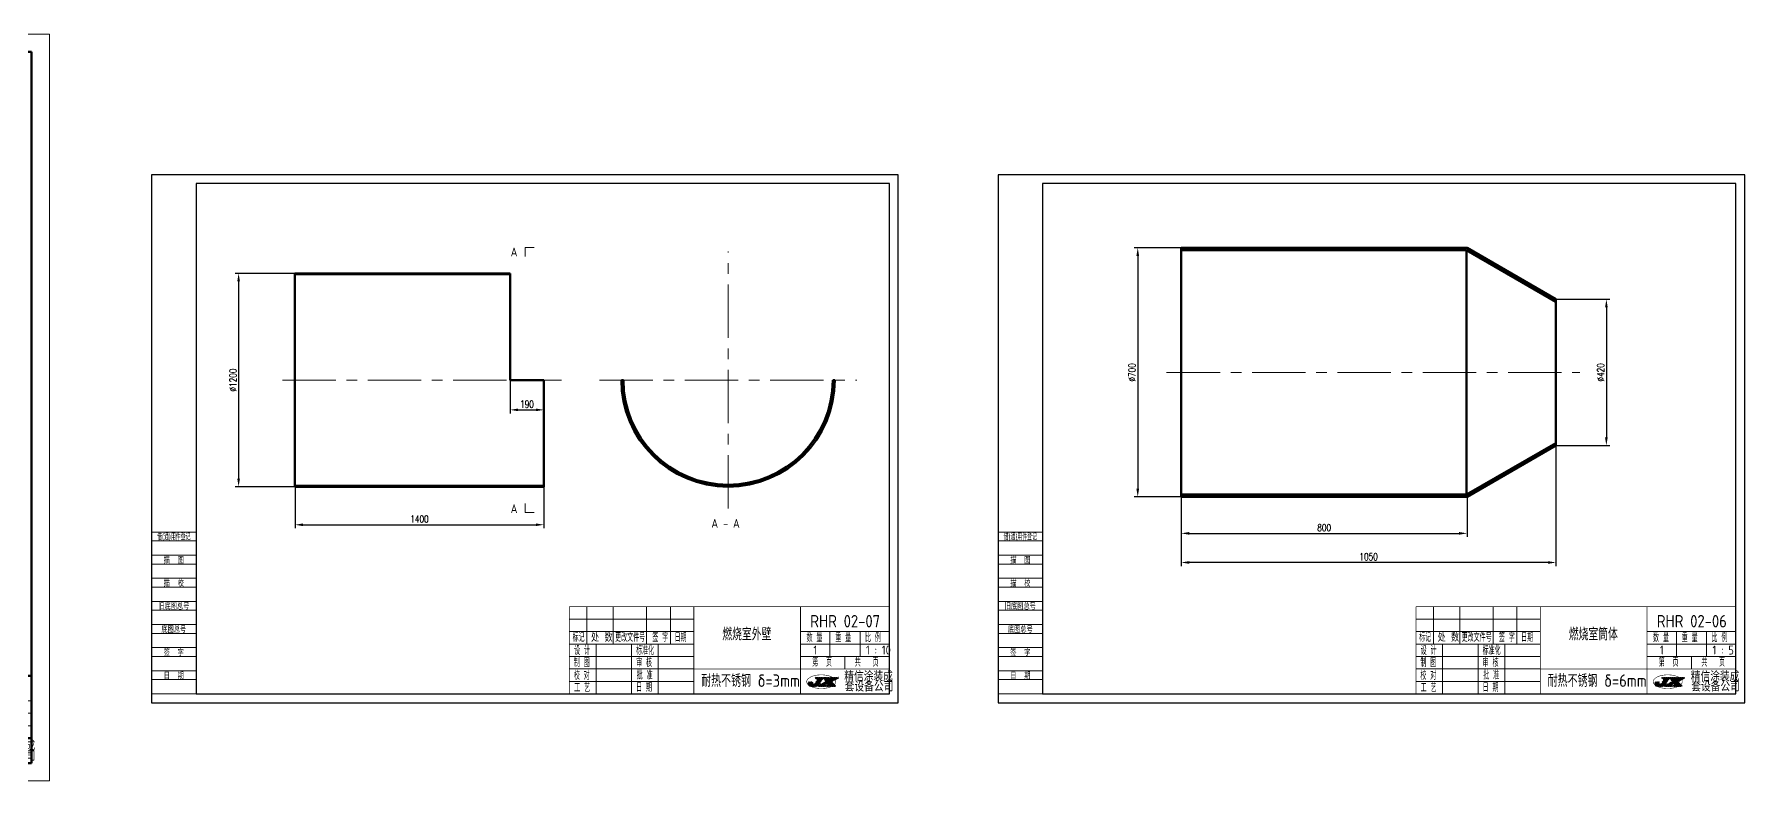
# Model space of a CAD drawing. Extents: x 128 to 1684, y 49 to 1035.
# Drawn here: x 713 to 1675, y 615 to 1035 of the extents above; entities that cross this region are included whole.
import ezdxf
from ezdxf.enums import TextEntityAlignment as Align

# ---------------------------------------------------------------- set-up
doc = ezdxf.new("R2010")
doc.units = 0
doc.header["$LTSCALE"] = 4
doc.header["$MEASUREMENT"] = 0
doc.linetypes.add('CENTERX2', pattern=[4, 2.5, -0.5, 0.5, -0.5])
doc.layers.get('0').update_dxf_attribs({"linetype": 'CONTINUOUS', "lineweight": 50})
doc.layers.get('DEFPOINTS').update_dxf_attribs({"linetype": 'CONTINUOUS'})
doc.layers.add('1', color=1, linetype='CENTERX2', lineweight=20)
doc.layers.add('ASHADE', color=7, linetype='CONTINUOUS', lineweight=20)
doc.layers.add('BORDER', color=2, linetype='CONTINUOUS')
doc.layers.add('TK-JCSX', color=6, linetype='CONTINUOUS')
doc.styles.add('H', font='TXT', dxfattribs={"width": 0.8, "bigfont": 'HZWB'})
doc.styles.add('HZ', font='gbenor.shx', dxfattribs={"bigfont": 'gbcbig.shx'})
doc.styles.add('HZFS', font='txt', dxfattribs={"width": 0.75, "bigfont": 'hzfs'})
doc.styles.get("Standard").update_dxf_attribs({"font": 'gbenor.shx', "bigfont": 'gbcbig.shx'})
doc.styles.add('WB', font='txt', dxfattribs={"height": 0.75, "bigfont": 'hzwb'})
doc.dimstyles.get("Standard").update_dxf_attribs({"dimtxt": 0.18, "dimasz": 0.18, "dimexe": 0.18, "dimexo": 0.0625, "dimgap": 0.09, "dimtad": 0, "dimtih": 1, "dimtoh": 1, "dimdec": 4, "dimzin": 0, "dimdsep": 46, "dimtxsty": 'Standard', "dimcen": 0.09, "dimadec": 0, "dimazin": 0, "dimtfac": 1, "dimtdec": 4, "dimtofl": 0, "dimtmove": 0, "dimatfit": 3, "dimfxl": 0, "dimtolj": 1, "dimtzin": 0, "dimarcsym": 0})

# ---------------------------------------------------------------- blocks, each defined once
blk = doc.blocks.new('*D7')
at = {"color": 5, "lineweight": -2}
for p, q in [((1358.34, 914.96), (1331.88, 914.96)), ((1333.88, 910.46), (1333.88, 779.46)), ((1358.34, 774.96), (1331.88, 774.96))]:
    blk.add_line(p, q, dxfattribs=at)
at = {"color": 5, "lineweight": 20}
for points in [[(1333.13, 910.46), (1334.63, 910.46), (1333.88, 914.96)], [(1333.13, 779.46), (1334.63, 779.46), (1333.88, 774.96)]]:
    blk.add_solid(points, dxfattribs=at)
at = {"layer": 'DEFPOINTS', "color": 0, "lineweight": 20}
for p in [(1358.34, 914.96), (1333.88, 774.96), (1358.34, 774.96)]:
    blk.add_point(p, dxfattribs=at)
at = {"color": 5, "lineweight": 20, "insert": (1330.68, 844.96), "char_height": 4, "attachment_point": 5, "rotation": 90, "style": 'HZFS'}
blk.add_mtext('\\A1;%%c700', dxfattribs=at)
blk = doc.blocks.new('*D8')
at = {"color": 5, "lineweight": -2}
for p, q in [((1358.34, 774.96), (1358.34, 752.39)), ((1519.14, 774.96), (1519.14, 752.39)), ((1362.84, 754.39), (1514.64, 754.39))]:
    blk.add_line(p, q, dxfattribs=at)
at = {"color": 5, "lineweight": 20}
for points in [[(1362.84, 755.14), (1362.84, 753.64), (1358.34, 754.39)], [(1514.64, 755.14), (1514.64, 753.64), (1519.14, 754.39)]]:
    blk.add_solid(points, dxfattribs=at)
at = {"layer": 'DEFPOINTS', "color": 0, "lineweight": 20}
for p in [(1358.34, 774.96), (1519.14, 774.96), (1519.14, 754.39)]:
    blk.add_point(p, dxfattribs=at)
at = {"color": 5, "lineweight": 20, "insert": (1438.74, 757.59), "char_height": 4, "attachment_point": 5, "style": 'HZFS'}
blk.add_mtext('\\A1;800', dxfattribs=at)
blk = doc.blocks.new('*D9')
at = {"color": 5, "lineweight": -2}
for p, q in [((1569.14, 803.83), (1569.14, 736.01)), ((1358.34, 752.39), (1358.34, 736.01)), ((1564.64, 738.01), (1362.84, 738.01))]:
    blk.add_line(p, q, dxfattribs=at)
at = {"color": 5, "lineweight": 20}
for points in [[(1362.84, 738.76), (1362.84, 737.26), (1358.34, 738.01)], [(1564.64, 738.76), (1564.64, 737.26), (1569.14, 738.01)]]:
    blk.add_solid(points, dxfattribs=at)
at = {"layer": 'DEFPOINTS', "color": 0, "lineweight": 20}
for p in [(1569.14, 803.83), (1358.34, 752.39), (1358.34, 738.01)]:
    blk.add_point(p, dxfattribs=at)
at = {"color": 5, "lineweight": 20, "insert": (1463.74, 741.21), "char_height": 4, "attachment_point": 5, "style": 'HZFS'}
blk.add_mtext('\\A1;1050', dxfattribs=at)
blk = doc.blocks.new('*D10')
at = {"color": 5, "lineweight": -2}
for p, q in [((1569.14, 886.1), (1599.48, 886.1)), ((1597.48, 881.6), (1597.48, 808.33)), ((1569.14, 803.83), (1599.48, 803.83))]:
    blk.add_line(p, q, dxfattribs=at)
at = {"color": 5, "lineweight": 20}
for points in [[(1596.73, 881.6), (1598.23, 881.6), (1597.48, 886.1)], [(1596.73, 808.33), (1598.23, 808.33), (1597.48, 803.83)]]:
    blk.add_solid(points, dxfattribs=at)
at = {"layer": 'DEFPOINTS', "color": 0, "lineweight": 20}
for p in [(1569.14, 886.1), (1569.14, 803.83), (1597.48, 803.83)]:
    blk.add_point(p, dxfattribs=at)
at = {"color": 5, "lineweight": 20, "insert": (1594.28, 844.96), "char_height": 4, "attachment_point": 5, "rotation": 90, "style": 'HZFS'}
blk.add_mtext('\\A1;%%c420', dxfattribs=at)
blk = doc.blocks.new('*D11')
at = {"color": 5, "lineweight": -2}
for p, q in [((859.85, 900.63), (826.13, 900.63)), ((828.13, 896.13), (828.13, 785.13)), ((859.85, 780.63), (826.13, 780.63))]:
    blk.add_line(p, q, dxfattribs=at)
at = {"color": 5, "lineweight": 20}
for points in [[(827.38, 896.13), (828.88, 896.13), (828.13, 900.63)], [(827.38, 785.13), (828.88, 785.13), (828.13, 780.63)]]:
    blk.add_solid(points, dxfattribs=at)
at = {"layer": 'DEFPOINTS', "color": 0, "lineweight": 20}
for p in [(859.85, 900.63), (828.13, 780.63), (859.85, 780.63)]:
    blk.add_point(p, dxfattribs=at)
at = {"color": 5, "lineweight": 20, "insert": (824.93, 840.63), "char_height": 4, "attachment_point": 5, "rotation": 90, "style": 'HZFS'}
blk.add_mtext('\\A1;%%c1200', dxfattribs=at)
blk = doc.blocks.new('*D12')
at = {"color": 5, "lineweight": -2}
for p, q in [((859.85, 780.63), (859.85, 757.23)), ((999.85, 780.63), (999.85, 757.23)), ((864.35, 759.23), (995.35, 759.23))]:
    blk.add_line(p, q, dxfattribs=at)
at = {"color": 5, "lineweight": 20}
for points in [[(864.35, 759.98), (864.35, 758.48), (859.85, 759.23)], [(995.35, 759.98), (995.35, 758.48), (999.85, 759.23)]]:
    blk.add_solid(points, dxfattribs=at)
at = {"layer": 'DEFPOINTS', "color": 0, "lineweight": 20}
for p in [(859.85, 780.63), (999.85, 780.63), (999.85, 759.23)]:
    blk.add_point(p, dxfattribs=at)
at = {"color": 5, "lineweight": 20, "insert": (929.85, 762.43), "char_height": 4, "attachment_point": 5, "style": 'HZFS'}
blk.add_mtext('\\A1;1400', dxfattribs=at)
blk = doc.blocks.new('*D29')
at = {"color": 5, "lineweight": -2}
for p, q in [((980.85, 840.63), (980.85, 821.86)), ((999.85, 840.63), (999.85, 821.86)), ((985.35, 823.86), (995.35, 823.86))]:
    blk.add_line(p, q, dxfattribs=at)
at = {"color": 5, "lineweight": 20}
for points in [[(985.35, 824.61), (985.35, 823.11), (980.85, 823.86)], [(995.35, 824.61), (995.35, 823.11), (999.85, 823.86)]]:
    blk.add_solid(points, dxfattribs=at)
at = {"layer": 'DEFPOINTS', "color": 0, "lineweight": 20}
for p in [(980.85, 840.63), (999.85, 840.63), (999.85, 823.86)]:
    blk.add_point(p, dxfattribs=at)
at = {"color": 5, "lineweight": 20, "insert": (990.35, 827.06), "char_height": 4, "attachment_point": 5, "style": 'HZFS'}
blk.add_mtext('\\A1;190', dxfattribs=at)
blk = doc.blocks.new('*U4')
at = {"layer": 'BORDER', "color": 1, "linetype": 'Continuous'}
blk.add_lwpolyline([(0, 0), (420, 0), (420, 297), (0, 297)], close=True, dxfattribs=at)
at = {"layer": 'BORDER', "color": 7, "linetype": 'Continuous'}
blk.add_lwpolyline([(25, 5), (415, 5), (415, 292), (25, 292)], close=True, dxfattribs=at)
blk = doc.blocks.new('*X2')
at = {"color": 0}
for p, q in [((10.6, 5.3), (15, 9.7)), ((16, 1.6), (10.6, 7)), ((14.2, 1.7), (10.6, 5.4)), ((10.7, 7.1), (13.2, 9.6)), ((10.8, 9.1), (11.3, 9.5)), ((17.8, 1.6), (10.8, 8.7)), ((11, 3.9), (16.9, 9.8)), ((11.7, 2.8), (18.8, 9.9)), ((19.6, 1.6), (11.7, 9.5)), ((12.7, 2.1), (18.8, 8.2)), ((21.3, 1.6), (13.3, 9.6)), ((14.1, 1.7), (19, 6.6)), ((23.1, 1.6), (15, 9.7)), ((15.8, 1.6), (20, 5.8)), ((18.7, 7.8), (16.7, 9.8)), ((17.6, 1.6), (21.6, 5.6)), ((18.9, 9.4), (18.4, 9.9)), ((19.3, 1.6), (23.3, 5.6)), ((24.9, 1.6), (20.9, 5.6)), ((21.1, 1.6), (39.1, 19.6)), ((26.6, 1.6), (22.6, 5.6)), ((22.9, 1.6), (40.9, 19.6)), ((28.2, 1.8), (24.3, 5.7)), ((24.6, 1.6), (39.8, 16.8)), ((29.6, 2.3), (25.4, 6.4)), ((30.7, 2.8), (26, 7.6)), ((26.2, 19.2), (26.7, 19.6)), ((27.3, 18.7), (26.3, 19.6)), ((26.4, 1.6), (37.5, 12.7)), ((31.8, 3.6), (26.7, 8.7)), ((27.1, 9.4), (37.3, 19.6)), ((32.6, 4.5), (27.3, 9.8)), ((27.5, 18.6), (28.5, 19.6)), ((33.4, 5.5), (28, 10.9)), ((30.5, 17.2), (28.1, 19.6)), ((28.4, 1.9), (35.2, 8.6)), ((34, 6.6), (28.6, 12.1)), ((28.7, 18.1), (30.3, 19.6)), ((34.7, 7.8), (29.2, 13.2)), ((29.4, 13.5), (35.6, 19.6)), ((37.2, 12.3), (29.8, 19.6)), ((29.9, 17.5), (32, 19.6)), ((35.3, 8.9), (29.9, 14.3)), ((35.9, 10), (30.5, 15.4)), ((31.1, 17), (33.8, 19.6)), ((36.6, 11.1), (31.2, 16.6)), ((37.9, 13.4), (31.6, 19.6)), ((31.7, 1.6), (32.2, 2.2)), ((31.9, 1.6), (31.7, 1.9)), ((33.7, 1.6), (32.9, 2.5)), ((38.5, 14.5), (33.4, 19.6)), ((33.5, 1.6), (35.7, 3.9)), ((35.5, 1.6), (34, 3.1)), ((39.1, 15.7), (35.2, 19.6)), ((35.2, 1.6), (39.3, 5.7)), ((37.2, 1.6), (35.2, 3.7)), ((39, 1.6), (36.4, 4.2)), ((39.8, 16.8), (36.9, 19.6)), ((37, 1.6), (42.8, 7.4)), ((40.8, 1.6), (37.6, 4.8)), ((40.9, 17.4), (38.7, 19.6)), ((38.8, 1.6), (46.3, 9.2)), ((42.5, 1.6), (38.8, 5.4)), ((39.8, 16.9), (42.6, 19.6)), ((44.3, 1.6), (40, 6)), ((42, 18.1), (40.5, 19.6)), ((40.5, 1.6), (49.8, 10.9)), ((46.1, 1.6), (41.1, 6.6)), ((43.1, 18.7), (42.2, 19.6)), ((42.3, 1.6), (56.6, 16)), ((47.8, 1.6), (42.3, 7.2)), ((46.5, 4.8), (43.5, 7.8)), ((43.6, 18.8), (44.4, 19.6)), ((62, 1.6), (44, 19.6)), ((44.1, 1.6), (46.5, 4.1)), ((44.4, 17.9), (46.2, 19.6)), ((47.7, 5.4), (44.7, 8.4)), ((45.2, 16.9), (47.9, 19.6)), ((63.8, 1.6), (45.8, 19.6)), ((45.8, 1.6), (47.4, 3.2)), ((48.8, 6), (45.9, 8.9)), ((46, 16), (49.7, 19.6)), ((46.9, 15), (51.5, 19.6)), ((60.2, 1.6), (47, 14.9)), ((50, 6.5), (47, 9.5)), ((65.5, 1.6), (47.5, 19.6)), ((47.6, 1.6), (48.2, 2.2)), ((47.7, 14.1), (53.2, 19.6)), ((47.9, 5.5), (57.5, 15)), ((51.2, 7.1), (48.2, 10.1)), ((48.5, 13.1), (55, 19.6)), ((49.3, 12.2), (56.8, 19.6)), ((67.3, 1.6), (49.3, 19.6)), ((52.4, 7.7), (49.4, 10.7)), ((49.4, 1.6), (49.8, 2.1)), ((49.6, 1.6), (49.4, 1.8)), ((50.2, 11.3), (55.8, 16.9)), ((51.4, 1.6), (50.5, 2.6)), ((69.1, 1.6), (51.1, 19.6)), ((51.1, 1.6), (60.8, 11.3)), ((51.5, 7.3), (60.3, 16.1)), ((53.2, 1.6), (51.5, 3.3)), ((54.9, 1.6), (52.6, 4)), ((60.6, 11.8), (52.8, 19.6)), ((52.9, 1.6), (61.6, 10.3)), ((53.5, 7.5), (65.6, 19.6)), ((56.7, 1.6), (53.6, 4.7)), ((54.3, 6.5), (67.4, 19.6)), ((56.1, 18.1), (54.6, 19.6)), ((58.5, 1.6), (54.6, 5.5)), ((54.7, 1.6), (62.4, 9.4)), ((57.1, 18.9), (56.4, 19.6)), ((56.5, 1.6), (63.2, 8.4)), ((58.2, 19.3), (58.5, 19.6)), ((60.6, 17.2), (58.2, 19.6)), ((58.2, 1.6), (64.1, 7.5)), ((61.8, 12.4), (58.8, 15.4)), ((58.9, 18.3), (60.3, 19.6)), ((65.4, 14.2), (59.9, 19.6)), ((60, 17.6), (62.1, 19.6)), ((63, 13), (60, 16)), ((60, 1.6), (64.9, 6.6)), ((61.1, 16.9), (63.8, 19.6)), ((64.2, 13.6), (61.2, 16.6)), ((66.5, 14.8), (61.7, 19.6)), ((61.8, 1.6), (65.7, 5.6)), ((62, 12.5), (69.1, 19.6)), ((67.7, 15.4), (63.4, 19.6)), ((63.5, 1.6), (66.5, 4.7)), ((68.9, 15.9), (65.2, 19.6)), ((65.3, 1.6), (67.4, 3.7)), ((65.5, 14.3), (70.9, 19.6)), ((70.1, 16.5), (67, 19.6)), ((67.1, 1.6), (68.2, 2.8)), ((71.3, 17.1), (68.7, 19.6)), ((68.8, 1.6), (69, 1.8)), ((69, 16), (72.7, 19.6)), ((72.5, 17.7), (70.5, 19.6)), ((73.6, 18.3), (72.3, 19.6)), ((72.6, 17.8), (74.5, 19.6)), ((74.8, 18.9), (74, 19.6)), ((76, 19.5), (75.8, 19.6)), ((76.1, 19.5), (76.2, 19.6))]:
    blk.add_line(p, q, dxfattribs=at)
blk = doc.blocks.new('2')
at = {"lineweight": 60}
for p, q in [((567.69, 89.67), (387.69, 89.67)), ((387.69, 40.67), (387.69, 89.67)), ((457.69, 40.67), (457.69, 89.67)), ((517.69, 40.67), (517.69, 89.67)), ((567.69, 54.67), (457.69, 54.67))]:
    blk.add_line(p, q, dxfattribs=at)
at = {"color": 1, "lineweight": 20}
for p, q in [((524.88, 45.05), (529.49, 49.66)), ((525.33, 45.05), (529.94, 49.66)), ((525.78, 45.05), (529.67, 48.94)), ((534.11, 49.66), (525.92, 49.66)), ((525.92, 49.66), (527.5, 48.94)), ((527.5, 48.94), (526.01, 46.34)), ((526.2, 49.54), (526.32, 49.66)), ((526.46, 49.42), (526.22, 49.66)), ((526.42, 47.04), (529.03, 49.66)), ((526.51, 49.39), (526.77, 49.66)), ((527.29, 49.04), (526.67, 49.66)), ((526.82, 49.25), (527.22, 49.66)), ((527.01, 48.09), (528.58, 49.66)), ((529.01, 47.77), (527.12, 49.66)), ((527.13, 49.11), (527.68, 49.66)), ((528.51, 46.91), (527.13, 48.29)), ((528.68, 47.2), (527.29, 48.58)), ((527.44, 48.97), (528.13, 49.66)), ((528.84, 47.48), (527.46, 48.87)), ((529.17, 48.06), (527.57, 49.66)), ((529.33, 48.35), (528.02, 49.66)), ((528.05, 46.09), (529.67, 48.94)), ((529.5, 48.64), (528.48, 49.66)), ((529.66, 48.93), (528.93, 49.66)), ((529.94, 49.1), (529.38, 49.66)), ((529.67, 48.94), (530.39, 49.66)), ((529.67, 48.94), (530.6, 49.47)), ((530.23, 49.26), (529.83, 49.66)), ((530.52, 49.42), (530.29, 49.66)), ((530.31, 45.05), (533.98, 48.72)), ((530.6, 49.47), (532.34, 47.48)), ((530.63, 49.44), (530.84, 49.66)), ((535.34, 45.05), (530.74, 49.66)), ((530.84, 49.2), (531.29, 49.66)), ((531.05, 48.96), (531.75, 49.66)), ((535.8, 45.05), (531.19, 49.66)), ((531.26, 48.72), (532.2, 49.66)), ((531.47, 48.48), (532.65, 49.66)), ((534.89, 45.05), (531.5, 48.44)), ((536.25, 45.05), (531.64, 49.66)), ((531.68, 48.24), (533.1, 49.66)), ((531.75, 46.04), (534.19, 48.48)), ((531.89, 48), (533.56, 49.66)), ((536.7, 45.05), (532.09, 49.66)), ((532.1, 47.75), (534.01, 49.66)), ((532.31, 47.51), (533.77, 48.96)), ((537.15, 45.05), (532.55, 49.66)), ((532.65, 46.49), (534.92, 48.76)), ((535, 47.66), (533, 49.66)), ((533.16, 46.55), (536.27, 49.66)), ((533.37, 46.31), (536.72, 49.66)), ((533.84, 49.27), (533.45, 49.66)), ((533.64, 49.11), (534.11, 49.49)), ((534.24, 48.42), (533.64, 49.11)), ((534.09, 49.47), (533.9, 49.66)), ((534.11, 49.49), (534.11, 49.66)), ((535.19, 48.89), (534.24, 48.42)), ((538.97, 49.66), (534.37, 49.66)), ((534.37, 49.57), (534.46, 49.66)), ((534.37, 49.66), (534.37, 49.44)), ((534.99, 49.02), (534.37, 49.65)), ((534.37, 49.44), (535.19, 48.89)), ((535.3, 47.81), (534.54, 48.57)), ((534.56, 49.31), (534.91, 49.66)), ((536.21, 48.26), (534.81, 49.66)), ((534.83, 49.13), (535.37, 49.66)), ((535.6, 47.96), (534.84, 48.72)), ((534.93, 47.63), (538.97, 49.64)), ((535.11, 48.95), (535.82, 49.66)), ((535.91, 48.11), (535.14, 48.87)), ((536.51, 48.41), (535.26, 49.66)), ((535.35, 47.83), (537.17, 49.66)), ((536.81, 48.56), (535.71, 49.66)), ((537.11, 48.71), (536.17, 49.66)), ((536.25, 48.28), (537.63, 49.66)), ((537.42, 48.86), (536.62, 49.66)), ((537.72, 49.01), (537.07, 49.66)), ((537.15, 48.73), (538.08, 49.66)), ((538.02, 49.16), (537.52, 49.66)), ((538.32, 49.31), (537.97, 49.66)), ((538.05, 49.17), (538.53, 49.66)), ((538.62, 49.46), (538.43, 49.66)), ((538.93, 49.61), (538.88, 49.66)), ((538.95, 49.62), (538.97, 49.65)), ((538.97, 49.64), (538.97, 49.66)), ((522.26, 47.06), (522.18, 46.17)), ((523.13, 45.06), (522.18, 46)), ((522.19, 45.98), (523.33, 47.12)), ((522.21, 46.45), (522.85, 47.1)), ((523.58, 45.05), (522.21, 46.43)), ((524.04, 45.05), (522.24, 46.85)), ((522.25, 46.95), (522.37, 47.07)), ((524.33, 47.18), (522.26, 47.06)), ((522.29, 45.63), (523.81, 47.15)), ((522.47, 45.36), (524.29, 47.18)), ((524.49, 45.05), (522.47, 47.08)), ((522.73, 45.17), (524.29, 46.72)), ((524.94, 45.05), (522.9, 47.1)), ((523.08, 45.06), (524.35, 46.33)), ((523.2, 45.05), (526.27, 45.05)), ((525.39, 45.05), (523.32, 47.12)), ((523.52, 45.05), (524.59, 46.12)), ((524.28, 46.62), (523.75, 47.15)), ((523.98, 45.05), (525, 46.08)), ((524.32, 47.04), (524.18, 47.17)), ((524.28, 46.63), (524.33, 47.18)), ((524.43, 45.05), (525.45, 46.08)), ((525.57, 46.08), (524.79, 46.08)), ((525.85, 45.05), (524.82, 46.08)), ((526.3, 45.05), (525.27, 46.08)), ((526.7, 45.1), (525.71, 46.1)), ((527.05, 45.21), (525.98, 46.28)), ((527.35, 45.36), (526.14, 46.56)), ((526.24, 45.05), (529.07, 47.89)), ((527.61, 45.55), (526.31, 46.85)), ((527.83, 45.78), (526.47, 47.14)), ((528.02, 46.04), (526.64, 47.43)), ((526.75, 45.11), (528.48, 46.84)), ((528.19, 46.33), (526.8, 47.72)), ((528.35, 46.62), (526.96, 48.01)), ((532.34, 47.48), (527.46, 45.05)), ((527.46, 45.05), (531.94, 45.05)), ((527.59, 45.05), (527.73, 45.19)), ((527.65, 45.05), (527.59, 45.12)), ((528.11, 45.05), (527.89, 45.27)), ((528.05, 45.05), (528.63, 45.63)), ((528.56, 45.05), (528.19, 45.42)), ((528.5, 45.05), (529.53, 46.08)), ((529.01, 45.05), (528.5, 45.57)), ((529.46, 45.05), (528.8, 45.72)), ((528.95, 45.05), (530.42, 46.53)), ((529.92, 45.05), (529.1, 45.87)), ((529.4, 45.05), (531.32, 46.98)), ((530.37, 45.05), (529.4, 46.02)), ((530.82, 45.05), (529.7, 46.17)), ((529.86, 45.05), (532.22, 47.42)), ((531.27, 45.05), (530.01, 46.32)), ((531.72, 45.05), (530.31, 46.47)), ((531.37, 45.86), (530.61, 46.62)), ((530.76, 45.05), (531.39, 45.68)), ((531.68, 46.01), (530.91, 46.77)), ((531.98, 46.16), (531.21, 46.92)), ((531.21, 45.05), (531.6, 45.44)), ((531.28, 45.81), (533.04, 46.68)), ((531.94, 45.05), (531.28, 45.81)), ((532.28, 46.31), (531.52, 47.07)), ((531.66, 45.05), (531.81, 45.2)), ((532.58, 46.46), (531.82, 47.22)), ((533.56, 46.09), (532.07, 45.05)), ((532.07, 45.05), (537.18, 45.05)), ((532.88, 46.61), (532.12, 47.37)), ((532.12, 45.05), (532.24, 45.17)), ((532.18, 45.05), (532.13, 45.1)), ((532.63, 45.05), (532.4, 45.29)), ((532.57, 45.05), (535.03, 47.52)), ((533.08, 45.05), (532.66, 45.47)), ((533.53, 45.05), (532.93, 45.66)), ((533.02, 45.05), (535.24, 47.27)), ((533.04, 46.68), (533.56, 46.09)), ((533.99, 45.05), (533.2, 45.84)), ((534.44, 45.05), (533.46, 46.03)), ((533.47, 45.05), (535.45, 47.03)), ((533.93, 45.05), (535.66, 46.79)), ((534.38, 45.05), (535.87, 46.55)), ((534.83, 45.05), (536.09, 46.31)), ((537.18, 45.05), (534.93, 47.63)), ((535.28, 45.05), (536.3, 46.07)), ((535.74, 45.05), (536.51, 45.83)), ((536.19, 45.05), (536.72, 45.59)), ((536.64, 45.05), (536.93, 45.34)), ((537.09, 45.05), (537.14, 45.1))]:
    blk.add_line(p, q, dxfattribs=at)
for centre, radius, start, end in [((523.13, 47.48), 1.94, 138.66408, 180), ((526.08, 44.89), 5.87, 115.21545, 138.66408), ((528.05, 40.71), 10.49, 101.037, 115.21545), ((529.35, 34.04), 17.28, 90, 101.037), ((529.35, 34.04), 17.28, 78.963, 90), ((530.65, 40.71), 10.49, 64.78455, 78.963), ((532.62, 44.89), 5.87, 54.33031, 64.78455), ((535.56, 47.48), 1.94, 0, 38.56188), ((523.13, 47.48), 1.94, 180, 221.33592), ((526.08, 50.07), 5.87, 221.33592, 230.07037), ((523.2, 46.08), 1.02, 175, 270), ((526.08, 50.07), 5.87, 238.5011, 244.78455), ((528.05, 54.26), 10.49, 244.78455, 258.963), ((524.79, 46.59), 0.512, 175, 270), ((525.57, 46.59), 0.512, 270, 330.36329), ((529.35, 60.92), 17.28, 258.963, 270), ((526.27, 47.1), 2.05, 270, 330.36329), ((529.35, 60.92), 17.28, 270, 281.037), ((530.65, 54.26), 10.49, 281.037, 295.21545), ((532.62, 50.07), 5.87, 295.21545, 301.15878), ((532.62, 50.07), 5.87, 312.44455, 318.66408), ((535.56, 47.48), 1.94, 318.66408, 0)]:
    blk.add_arc(centre, radius, start, end, dxfattribs=at)
at = {"layer": 'ASHADE', "lineweight": 20}
for p, q in [((397.56, 68.67), (397.56, 89.67)), ((412.36, 68.67), (412.36, 89.67)), ((431.12, 68.67), (431.12, 89.67)), ((444.54, 68.67), (444.54, 89.67)), ((457.69, 82.67), (387.69, 82.67)), ((457.69, 75.67), (387.69, 75.67)), ((457.69, 68.67), (387.69, 68.67)), ((402.69, 40.67), (402.69, 68.67)), ((422.69, 40.67), (422.69, 68.67)), ((437.69, 40.67), (437.69, 68.67)), ((567.69, 75.67), (517.69, 75.67)), ((567.69, 68.67), (517.69, 68.67)), ((534.19, 61.67), (534.19, 75.67)), ((551.19, 61.67), (551.19, 75.67)), ((457.69, 61.67), (387.69, 61.67)), ((567.69, 61.67), (517.69, 61.67)), ((542.69, 54.67), (542.69, 61.67)), ((457.69, 54.67), (387.69, 54.67)), ((457.69, 47.67), (387.69, 47.67))]:
    blk.add_line(p, q, dxfattribs=at)
at = {"layer": 'BORDER', "color": 1, "linetype": 'Continuous', "lineweight": 20}
for p, q in [((577.69, 450.67), (-16.31, 450.67)), ((-16.31, 450.67), (-16.31, 30.67)), ((577.69, 30.67), (577.69, 450.67)), ((-16.31, 30.67), (577.69, 30.67))]:
    blk.add_line(p, q, dxfattribs=at)
at = {"layer": 'BORDER', "color": 7, "linetype": 'Continuous', "lineweight": 60}
for p, q in [((567.69, 440.67), (8.69, 440.67)), ((8.69, 440.67), (8.69, 40.67)), ((567.69, 40.67), (567.69, 440.67)), ((8.69, 40.67), (567.69, 40.67))]:
    blk.add_line(p, q, dxfattribs=at)
at = {"layer": 'TK-JCSX', "color": 1, "lineweight": 20}
for p, q in [((8.69, 131.67), (-16.31, 131.67)), ((-16.31, 126.67), (8.69, 126.67)), ((8.69, 118.67), (-16.31, 118.67)), ((8.69, 118.67), (-16.31, 118.67)), ((-16.31, 113.67), (8.69, 113.67)), ((8.69, 105.67), (-16.31, 105.67)), ((-16.31, 100.67), (8.69, 100.67)), ((8.69, 92.67), (-16.31, 92.67)), ((-16.31, 87.67), (8.69, 87.67)), ((8.69, 79.67), (-16.31, 79.67)), ((-16.31, 74.67), (8.69, 74.67)), ((8.69, 66.67), (-16.31, 66.67)), ((-16.31, 61.67), (8.69, 61.67)), ((8.69, 53.67), (-16.31, 53.67)), ((-16.31, 48.67), (8.69, 48.67)), ((8.69, 40.67), (-16.31, 40.67)), ((8.69, 40.67), (-16.31, 40.67)), ((8.69, 40.67), (-16.31, 40.67)), ((8.69, 40.67), (-16.31, 40.67)), ((8.69, 40.67), (-16.31, 40.67))]:
    blk.add_line(p, q, dxfattribs=at)
at = {"layer": 'ASHADE', "lineweight": 20}
for s, height, style, width, p in [('标记', 4.5, 'HZ', 0.75, (389.5, 69.99)), ('设 计', 4.5, 'HZ', 0.75, (390.38, 62.61)), ('处 数', 4.5, 'HZFS', 0.75, (399.88, 69.99)), ('更改文件号', 4.5, 'HZ', 0.75, (413.43, 69.99)), ('标准化', 4.5, 'HZ', 0.75, (425.22, 62.61)), ('签 字', 4.5, 'HZ', 0.75, (434.36, 69.99)), ('日期', 4.5, 'HZ', 0.75, (446.85, 69.99)), ('数 量', 4.5, 'HZ', 0.75, (521.08, 69.78)), ('重 量', 4.5, 'HZ', 0.75, (537.23, 69.78)), ('比 例', 4.5, 'HZ', 0.75, (553.97, 69.78)), ('制 图', 4.5, 'HZ', 0.75, (390.21, 55.76)), ('审 核', 4.5, 'HZ', 0.75, (425.22, 55.76)), ('第  页', 4.5, 'HZ', 0.75, (524.26, 56.01)), ('共   页', 4.5, 'HZ', 0.75, (548.24, 56.01)), ('校 对', 4.5, 'HZ', 0.75, (390.21, 48.56)), ('批 准', 4.5, 'HZ', 0.75, (425.57, 48.73)), ('精信涂装成', 5.7, 'WB', 0.8, (542.29, 47.69)), ('套设备公司', 5.7, 'H', 0.8, (542.57, 41.95)), ('工 艺', 4.5, 'HZ', 0.75, (390.38, 41.7)), ('日 期', 4.5, 'HZ', 0.75, (425.22, 41.88))]:
    blk.add_text(s, height=height, dxfattribs=dict(at, style=style, width=width)).set_placement(p)
at = {"layer": 'TK-JCSX', "color": 1, "lineweight": 20, "style": 'HZ', "width": 0.790251}
blk.add_text('借(通)用件登记', height=3.5, dxfattribs=at).set_placement((-3.81, 129.17), align=Align.MIDDLE)
at = {"layer": 'TK-JCSX', "color": 1, "lineweight": 20, "style": 'HZ'}
for s, p in [('描  图', (-3.81, 116.17)), ('描  校', (-3.81, 103.17)), ('旧底图总号', (-3.81, 90.17)), ('底图总号', (-3.81, 77.17)), ('签  字', (-3.81, 64.17)), ('日  期', (-3.81, 51.17))]:
    blk.add_text(s, height=3.5, dxfattribs=at).set_placement(p, align=Align.MIDDLE)

msp = doc.modelspace()

# ---------------------------------------------------------------- linework, layer by layer
at = {"lineweight": 20}
for p, q in [((989.40278, 910.11125), (989.40278, 915.11125)), ((989.40278, 915.11125), (994.40278, 915.11125)), ((989.40278, 771.15305), (989.40278, 766.15305)), ((989.40278, 766.15305), (994.40278, 766.15305)), ((804.17658, 708.13688), (804.17658, 664.13688)), ((1280.33102, 708.13688), (1280.33102, 664.13688))]:
    msp.add_line(p, q, dxfattribs=at)
for p, q in [((1519.13855, 914.9635), (1358.33855, 914.9635)), ((1569.13855, 886.09599), (1519.13855, 914.9635)), ((1518.81701, 913.7635), (1358.33855, 913.7635)), ((1569.13855, 884.71035), (1518.81701, 913.7635)), ((1518.81701, 913.7635), (1518.81701, 776.1635)), ((980.84681, 900.63215), (859.84681, 900.63215)), ((980.84681, 900.23215), (859.84681, 900.23215)), ((1569.13855, 805.21665), (1518.81701, 776.1635)), ((1569.13855, 803.83101), (1519.13855, 774.9635)), ((999.84681, 781.03215), (859.84681, 781.03215)), ((999.84681, 780.63215), (859.84681, 780.63215)), ((1518.81701, 776.1635), (1358.33855, 776.1635)), ((1519.13855, 774.9635), (1358.33855, 774.9635))]:
    msp.add_line(p, q)
at = {"lineweight": 60}
for p, q in [((1358.33855, 844.9635), (1358.33855, 914.9635)), ((859.84681, 780.63215), (859.84681, 900.63215)), ((980.84681, 840.63215), (980.84681, 900.63215)), ((1569.13855, 803.83101), (1569.13855, 886.09599)), ((980.84681, 840.63215), (999.84681, 840.63215)), ((999.84681, 780.63215), (999.84681, 840.63215)), ((1044.5829, 840.63215), (1043.4615, 840.63215)), ((1162.3401, 840.63215), (1163.4615, 840.63215)), ((1358.33855, 774.9635), (1358.33855, 844.9635))]:
    msp.add_line(p, q, dxfattribs=at)
at = {"color": 5, "lineweight": 20}
for p, q in [((1024.04732, 692.13688), (1024.04732, 713.13688)), ((1038.85344, 692.13688), (1038.85344, 713.13688)), ((1057.60785, 692.13688), (1057.60785, 713.13688)), ((1071.03206, 692.13688), (1071.03206, 713.13688)), ((1500.20176, 692.13688), (1500.20176, 713.13688)), ((1515.00788, 692.13688), (1515.00788, 713.13688)), ((1533.76229, 692.13688), (1533.76229, 713.13688)), ((1547.1865, 692.13688), (1547.1865, 713.13688)), ((1084.17658, 706.13688), (1014.17658, 706.13688)), ((1560.33102, 706.13688), (1490.33102, 706.13688)), ((1084.17658, 699.13688), (1014.17658, 699.13688)), ((1194.17658, 699.13688), (1144.17658, 699.13688)), ((1160.67658, 685.13688), (1160.67658, 699.13688)), ((1177.67658, 685.13688), (1177.67658, 699.13688)), ((1560.33102, 699.13688), (1490.33102, 699.13688)), ((1670.33102, 699.13688), (1620.33102, 699.13688)), ((1636.83102, 685.13688), (1636.83102, 699.13688)), ((1653.83102, 685.13688), (1653.83102, 699.13688)), ((1084.17658, 692.13688), (1014.17658, 692.13688)), ((1084.17658, 685.13688), (1014.17658, 685.13688)), ((1029.17658, 664.13688), (1029.17658, 692.13688)), ((1049.17658, 664.13688), (1049.17658, 692.13688)), ((1064.17658, 664.13688), (1064.17658, 692.13688)), ((1194.17658, 692.13688), (1144.17658, 692.13688)), ((1194.17658, 685.13688), (1144.17658, 685.13688)), ((1169.17658, 678.13688), (1169.17658, 685.13688)), ((1560.33102, 692.13688), (1490.33102, 692.13688)), ((1560.33102, 685.13688), (1490.33102, 685.13688)), ((1505.33102, 664.13688), (1505.33102, 692.13688)), ((1525.33102, 664.13688), (1525.33102, 692.13688)), ((1540.33102, 664.13688), (1540.33102, 692.13688)), ((1670.33102, 692.13688), (1620.33102, 692.13688)), ((1670.33102, 685.13688), (1620.33102, 685.13688)), ((1645.33102, 678.13688), (1645.33102, 685.13688)), ((1084.17658, 678.13688), (1014.17658, 678.13688)), ((1560.33102, 678.13688), (1490.33102, 678.13688)), ((1084.17658, 671.13688), (1014.17658, 671.13688)), ((1560.33102, 671.13688), (1490.33102, 671.13688))]:
    msp.add_line(p, q, dxfattribs=at)
at = {"lineweight": 20, "const_width": 0.4}
for points in [[(1194.17658, 713.13688), (1014.17658, 713.13688)], [(1014.17658, 664.13688), (1014.17658, 713.13688)], [(1084.17658, 664.13688), (1084.17658, 713.13688)], [(1144.17658, 664.13688), (1144.17658, 713.13688)], [(1670.33102, 713.13688), (1490.33102, 713.13688)], [(1490.33102, 664.13688), (1490.33102, 713.13688)], [(1560.33102, 664.13688), (1560.33102, 713.13688)], [(1620.33102, 664.13688), (1620.33102, 713.13688)], [(1194.17658, 678.13688), (1084.17658, 678.13688)], [(1670.33102, 678.13688), (1560.33102, 678.13688)]]:
    msp.add_lwpolyline(points, dxfattribs=at)
at = {"color": 1, "lineweight": 20, "const_width": 0.288}
for points in [[(1162.5291, 673.12832, 0.045646912), (1161.60755, 673.66992, 0.061944204), (1159.14598, 674.47573, 0.048195253), (1155.83741, 674.79539, 0.048195253), (1152.52884, 674.47573, 0.061944204), (1150.06728, 673.66992, 0.10267246), (1148.16168, 672.23709, 0.182343529), (1147.67721, 670.9528, 0.182343529)], [(1638.68355, 673.12832, 0.045646912), (1637.76199, 673.66992, 0.061944204), (1635.30042, 674.47573, 0.048195253), (1631.99185, 674.79539, 0.048195253), (1628.68328, 674.47573, 0.061944204), (1626.22172, 673.66992, 0.10267246), (1624.31612, 672.23709, 0.182343529), (1623.83165, 670.9528, 0.182343529)], [(1147.67721, 670.9528, 0.182343529), (1148.16168, 669.66851, 0.03812966), (1148.80115, 669.04455, 0.061944204)], [(1149.5014, 668.5411, 0.027423584), (1150.06728, 668.23568, 0.061944204), (1152.52884, 667.42987, 0.048195253), (1155.83741, 667.11021, 0.048195253), (1159.14598, 667.42987, 0.061944204), (1161.60755, 668.23568, 0.025938494), (1162.14368, 668.523, 0.182343529)], [(1163.06744, 669.2141, 0.027144456), (1163.51314, 669.66851, 0.182343529), (1163.99761, 670.9528, 0.169863978), (1163.57359, 672.16492, 0.10267246)], [(1623.83165, 670.9528, 0.182343529), (1624.31612, 669.66851, 0.03812966), (1624.95559, 669.04455, 0.061944204)], [(1625.65584, 668.5411, 0.027423584), (1626.22172, 668.23568, 0.061944204), (1628.68328, 667.42987, 0.048195253), (1631.99185, 667.11021, 0.048195253), (1635.30042, 667.42987, 0.061944204), (1637.76199, 668.23568, 0.025938494), (1638.29812, 668.523, 0.182343529)], [(1639.22188, 669.2141, 0.027144456), (1639.66758, 669.66851, 0.182343529), (1640.15206, 670.9528, 0.169863978), (1639.72803, 672.16492, 0.10267246)]]:
    msp.add_lwpolyline(points, format="xyb", dxfattribs=at)
at = {"color": 1, "lineweight": 20, "const_width": 0.10234}
for points in [[(1157.76997, 669.27964), (1159.52796, 670.15363), (1160.0449, 669.56215), (1158.55442, 668.523), (1163.67145, 668.523), (1161.42295, 671.09573), (1165.46241, 673.10396), (1165.46241, 673.12832), (1160.85709, 673.12832), (1160.85709, 672.90793), (1161.67443, 672.36366), (1160.72663, 671.89246), (1160.12969, 672.57547), (1160.60123, 672.9559), (1160.60123, 673.12832), (1152.41398, 673.12832), (1153.98655, 672.41137), (1152.50376, 669.80507, -0.26964887), (1152.059, 669.5464), (1151.2788, 669.5464, -0.440010531), (1150.76905, 670.1027), (1150.81669, 670.64725), (1148.75203, 670.53263), (1148.67355, 669.6356, 0.440010531), (1149.69306, 668.523), (1152.7587, 668.523, 0.26964887), (1154.53774, 669.55766), (1156.16129, 672.41137), (1157.09308, 672.93962), (1158.83164, 670.95036), (1153.94909, 668.523), (1158.42647, 668.523)], [(1633.92441, 669.27964), (1635.6824, 670.15363), (1636.19934, 669.56215), (1634.70886, 668.523), (1639.8259, 668.523), (1637.57739, 671.09573), (1641.61686, 673.10396), (1641.61686, 673.12832), (1637.01153, 673.12832), (1637.01153, 672.90793), (1637.82887, 672.36366), (1636.88107, 671.89246), (1636.28413, 672.57547), (1636.75568, 672.9559), (1636.75568, 673.12832), (1628.56842, 673.12832), (1630.141, 672.41137), (1628.6582, 669.80507, -0.26964887), (1628.21344, 669.5464), (1627.43324, 669.5464, -0.440010531), (1626.92349, 670.1027), (1626.97113, 670.64725), (1624.90647, 670.53263), (1624.82799, 669.6356, 0.440010531), (1625.8475, 668.523), (1628.91314, 668.523, 0.26964887), (1630.69218, 669.55766), (1632.31573, 672.41137), (1633.24752, 672.93962), (1634.98608, 670.95036), (1630.10353, 668.523), (1634.58092, 668.523)]]:
    msp.add_lwpolyline(points, format="xyb", close=True, dxfattribs=at)
at = {"lineweight": 60}
for radius in [60, 58.8786]:
    msp.add_arc((1103.4615, 840.63215), radius, 180, 0, dxfattribs=at)
at = {"layer": '1', "ltscale": 3}
for p, q in [((1103.4615, 768.31587), (1103.4615, 912.94843)), ((852.73862, 840.63215), (1009.80964, 840.63215)), ((1031.14522, 840.63215), (1175.77779, 840.63215)), ((1350.14613, 844.9635), (1582.55491, 844.9635))]:
    msp.add_line(p, q, dxfattribs=at)
at = {"layer": 'TK-JCSX', "color": 1, "lineweight": 20}
for p, q in [((804.17658, 755.13688), (779.17658, 755.13688)), ((1280.33102, 755.13688), (1255.33102, 755.13688)), ((779.17658, 750.13688), (804.17658, 750.13688)), ((804.17658, 742.13688), (779.17658, 742.13688)), ((804.17658, 742.13688), (779.17658, 742.13688)), ((1255.33102, 750.13688), (1280.33102, 750.13688)), ((1280.33102, 742.13688), (1255.33102, 742.13688)), ((1280.33102, 742.13688), (1255.33102, 742.13688)), ((779.17658, 737.13688), (804.17658, 737.13688)), ((1255.33102, 737.13688), (1280.33102, 737.13688)), ((804.17658, 729.13688), (779.17658, 729.13688)), ((779.17658, 724.13688), (804.17658, 724.13688)), ((1280.33102, 729.13688), (1255.33102, 729.13688)), ((1255.33102, 724.13688), (1280.33102, 724.13688)), ((804.17658, 716.13688), (779.17658, 716.13688)), ((1280.33102, 716.13688), (1255.33102, 716.13688)), ((779.17658, 711.13688), (804.17658, 711.13688)), ((804.17658, 703.13688), (779.17658, 703.13688)), ((1255.33102, 711.13688), (1280.33102, 711.13688)), ((1280.33102, 703.13688), (1255.33102, 703.13688)), ((779.17658, 698.13688), (804.17658, 698.13688)), ((1255.33102, 698.13688), (1280.33102, 698.13688)), ((804.17658, 690.13688), (779.17658, 690.13688)), ((779.17658, 685.13688), (804.17658, 685.13688)), ((1280.33102, 690.13688), (1255.33102, 690.13688)), ((1255.33102, 685.13688), (1280.33102, 685.13688)), ((804.17658, 677.13688), (779.17658, 677.13688)), ((1280.33102, 677.13688), (1255.33102, 677.13688)), ((779.17658, 672.13688), (804.17658, 672.13688)), ((804.17658, 664.13688), (779.17658, 664.13688)), ((804.17658, 664.13688), (779.17658, 664.13688)), ((804.17658, 664.13688), (779.17658, 664.13688)), ((804.17658, 664.13688), (779.17658, 664.13688)), ((804.17658, 664.13688), (779.17658, 664.13688)), ((1255.33102, 672.13688), (1280.33102, 672.13688)), ((1280.33102, 664.13688), (1255.33102, 664.13688)), ((1280.33102, 664.13688), (1255.33102, 664.13688)), ((1280.33102, 664.13688), (1255.33102, 664.13688)), ((1280.33102, 664.13688), (1255.33102, 664.13688)), ((1280.33102, 664.13688), (1255.33102, 664.13688))]:
    msp.add_line(p, q, dxfattribs=at)

# ---------------------------------------------------------------- block references
at = {"lineweight": 20}
msp.add_blockref('2', (143.98418, 584.52483), dxfattribs=at)
at = {"color": 1, "lineweight": 20, "xscale": 0.255851610803802, "yscale": 0.255851610803802, "zscale": 0.2558516108039996}
for p in [(1145.97213, 668.10094), (1622.12657, 668.10094)]:
    msp.add_blockref('*X2', p, dxfattribs=at)
at = {"layer": 'BORDER', "color": 7, "linetype": 'Continuous', "lineweight": 20}
for p in [(779.17658, 659.13688), (1255.33102, 659.13688)]:
    msp.add_blockref('*U4', p, dxfattribs=at)

# ---------------------------------------------------------------- texts
at = {"lineweight": 20, "style": 'HZ'}
for s, height, p in [('A', 5, (981.14218, 910.17859)), ('A', 5, (981.14218, 765.75253)), ('A - A', 5, (1094.03024, 757.51542)), ('RHR 02-07', 7, (1149.65957, 701.47812)), ('RHR 02-06', 7, (1625.81402, 701.47812))]:
    msp.add_text(s, height=height, dxfattribs=at).set_placement(p)
at = {"color": 5, "style": 'HZ', "width": 0.75}
for s, p in [('标记', (1015.99244, 693.46041)), ('更改文件号', (1039.91819, 693.46041)), ('签 字', (1060.85323, 693.46041)), ('日期', (1073.34388, 693.46041)), ('数 量', (1147.57025, 693.24769)), ('重 量', (1163.71992, 693.24769)), ('比 例', (1180.46042, 693.24769)), ('标记', (1492.14688, 693.46041)), ('更改文件号', (1516.07264, 693.46041)), ('签 字', (1537.00767, 693.46041)), ('日期', (1549.49832, 693.46041)), ('数 量', (1623.7247, 693.24769)), ('重 量', (1639.87436, 693.24769)), ('比 例', (1656.61486, 693.24769)), ('制 图', (1016.69613, 679.22911)), ('设 计', (1016.87206, 686.08121)), ('标准化', (1051.70515, 686.08121)), ('审 核', (1051.70515, 679.22911)), ('第  页', (1150.74906, 679.47939)), ('共   页', (1174.73125, 679.47939)), ('制 图', (1492.85057, 679.22911)), ('设 计', (1493.02651, 686.08121)), ('标准化', (1527.85959, 686.08121)), ('审 核', (1527.85959, 679.22911)), ('第  页', (1626.9035, 679.47939)), ('共   页', (1650.88569, 679.47939)), ('校 对', (1016.69614, 672.02561)), ('批 准', (1052.057, 672.2013)), ('校 对', (1492.85058, 672.02561)), ('批 准', (1528.21144, 672.2013)), ('工 艺', (1016.87206, 665.17349)), ('日 期', (1051.70515, 665.34919)), ('工 艺', (1493.02651, 665.17349)), ('日 期', (1527.85959, 665.34919))]:
    msp.add_text(s, height=4.5, dxfattribs=at).set_placement(p)
at = {"color": 5, "lineweight": 20}
for s, height, style, width, p in [('处 数', 4.5, 'HZFS', 0.75, (1026.372, 693.46041)), ('处 数', 4.5, 'HZFS', 0.75, (1502.52644, 693.46041)), ('精信涂装成', 5.7, 'WB', 0.8, (1168.7807, 671.15904)), ('精信涂装成', 5.7, 'WB', 0.8, (1644.93514, 671.15904)), ('套设备公司', 5.7, 'H', 0.8, (1169.05804, 665.42038)), ('套设备公司', 5.7, 'H', 0.8, (1645.21249, 665.42038))]:
    msp.add_text(s, height=height, dxfattribs=dict(at, style=style, width=width)).set_placement(p)
at = {"lineweight": 20, "style": 'HZFS', "width": 0.75}
for s, p in [('燃烧室外壁', (1100.20543, 694.15423)), ('燃烧室筒体', (1576.35988, 694.15423))]:
    msp.add_text(s, height=7, dxfattribs=at).set_placement(p)
at = {"lineweight": 20}
for s, height, p in [('1', 5, (1151.42682, 686.23826)), ('1 : 10', 5, (1180.99794, 686.23826)), ('1', 5, (1627.58127, 686.23826)), ('1 : 5', 5, (1657.15238, 686.23826)), ('耐热不锈钢 δ=3mm', 7, (1088.32418, 668.03153)), ('耐热不锈钢 δ=6mm', 7, (1564.47862, 668.03153))]:
    msp.add_text(s, height=height, dxfattribs=at).set_placement(p)
at = {"layer": 'TK-JCSX', "color": 1, "style": 'HZ', "width": 0.790251}
for p in [(791.67658, 752.63688), (1267.83102, 752.63688)]:
    msp.add_text('借(通)用件登记', height=3.5, dxfattribs=at).set_placement(p, align=Align.MIDDLE)
at = {"layer": 'TK-JCSX', "color": 1, "style": 'HZ'}
for s, p in [('描  图', (791.67658, 739.63688)), ('描  图', (1267.83102, 739.63688)), ('描  校', (791.67658, 726.63688)), ('描  校', (1267.83102, 726.63688)), ('旧底图总号', (791.67658, 713.63688)), ('旧底图总号', (1267.83102, 713.63688)), ('底图总号', (791.67658, 700.63688)), ('底图总号', (1267.83102, 700.63688)), ('签  字', (791.67658, 687.63688)), ('签  字', (1267.83102, 687.63688)), ('日  期', (791.67658, 674.63688)), ('日  期', (1267.83102, 674.63688))]:
    msp.add_text(s, height=3.5, dxfattribs=at).set_placement(p, align=Align.MIDDLE)

# ---------------------------------------------------------------- dimensions: what is measured, and where the dimension line sits
at = {"lineweight": 20}
for base, p1, p2, text, picture, middle in [((1333.87803, 774.9635), (1358.33855, 914.9635), (1358.33855, 774.9635), '%%c700', '*D7', (1330.67803, 844.9635)), ((828.13314, 780.63215), (859.84681, 900.63215), (859.84681, 780.63215), '%%c1200', '*D11', (824.93314, 840.63215)), ((1597.48131, 803.83101), (1569.13855, 886.09599), (1569.13855, 803.83101), '%%c420', '*D10', (1594.28131, 844.9635))]:
    dim = msp.add_linear_dim(base=base, p1=p1, p2=p2, angle=90, text=text, dimstyle='Standard', override={"dimtxt": 4, "dimasz": 4.5, "dimexe": 2, "dimexo": 0, "dimgap": 1.2, "dimtad": 1, "dimtih": 0, "dimlfac": -1, "dimzin": 1, "dimtxsty": 'HZFS', "dimcen": 0, "dimclrd": 5, "dimclre": 5, "dimclrt": 5, "dimtfac": 0.166667, "dimtix": 1}, dxfattribs=at)
    dim.commit()
    dim.dimension.update_dxf_attribs({"geometry": picture, "text_midpoint": middle})
for base, p1, p2, text, picture, middle in [((999.84681, 823.86125), (980.84681, 840.63215), (999.84681, 840.63215), '190', '*D29', (990.34681, 827.06125)), ((1358.33855, 738.0129), (1569.13855, 803.83101), (1358.33855, 752.38766), '1050', '*D9', (1463.73855, 741.2129)), ((999.84681, 759.23316), (859.84681, 780.63215), (999.84681, 780.63215), '1400', '*D12', (929.84681, 762.43316)), ((1519.13855, 754.38766), (1358.33855, 774.9635), (1519.13855, 774.9635), '800', '*D8', (1438.73855, 757.58766))]:
    dim = msp.add_linear_dim(base=base, p1=p1, p2=p2, text=text, dimstyle='Standard', override={"dimtxt": 4, "dimasz": 4.5, "dimexe": 2, "dimexo": 0, "dimgap": 1.2, "dimtad": 1, "dimtih": 0, "dimlfac": -1, "dimzin": 1, "dimtxsty": 'HZFS', "dimcen": 0, "dimclrd": 5, "dimclre": 5, "dimclrt": 5, "dimtfac": 0.166667, "dimtix": 1}, dxfattribs=at)
    dim.commit()
    dim.dimension.update_dxf_attribs({"geometry": picture, "text_midpoint": middle})

doc.saveas('drawing.dxf')
